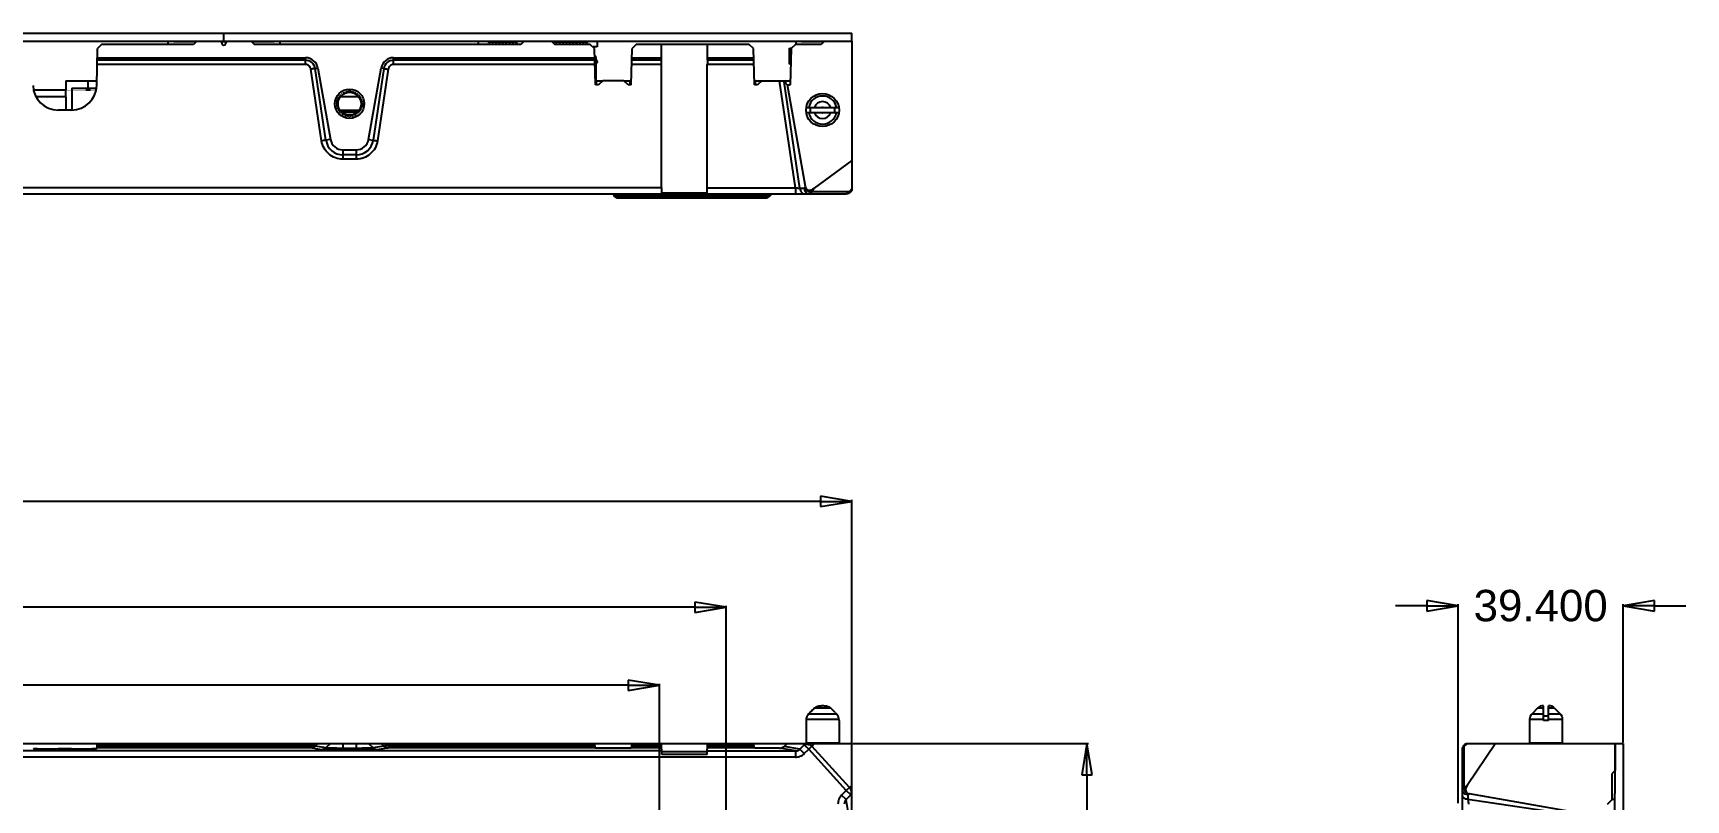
# Model space of a CAD drawing. Header units: millimetres. Extents: x 562 to 17351, y 2396 to 6995.
# Drawn here: x 1960.4 to 2355.3, y 3816.8 to 4000 of the extents above; entities that cross this region are included whole.
import ezdxf

# ---------------------------------------------------------------- set-up
doc = ezdxf.new("R2010")
doc.units = ezdxf.units.MM
doc.linetypes.add('HIDDEN', pattern=[0.2, 0.1, -0.1])
for name, color, linetype in [('02___PRT_ALL_AXES', 7, 'Continuous'), ('BOARD_OUTLINE_00', 7, 'Continuous'), ('DEFAULT_2', 8, 'HIDDEN'), ('DIM', 4, 'Continuous'), ('DRIL_SYMBOL', 7, 'Continuous'), ('INTFCLR_11', 7, 'Continuous')]:
    doc.layers.add(name, color=color, linetype=linetype)
doc.styles.get("Standard").update_dxf_attribs({"font": 'arial.ttf'})
doc.dimstyles.new('03', dxfattribs={"dimscale": 3, "dimtxt": 2.5, "dimasz": 2.5, "dimexe": 0.125, "dimexo": 0.0625, "dimgap": 0.09, "dimtad": 0, "dimdec": 3, "dimzin": 4, "dimdsep": 46, "dimtxsty": 'Standard', "dimblk": 'CLOSED', "dimcen": 0.09, "dimclrd": 2, "dimclre": 2, "dimclrt": 4, "dimazin": 1, "dimtp": 0.01, "dimtm": 0.01, "dimtfac": 1, "dimtdec": 3, "dimtofl": 0, "dimtmove": 0, "dimatfit": 3, "dimldrblk": 'CLOSED', "dimfxl": 1, "dimtolj": 1, "dimtzin": 4, "dimarcsym": 0})

# ---------------------------------------------------------------- blocks, each defined once
blk = doc.blocks.new('_CLOSED')
at = {"color": 0, "linetype": 'ByBlock'}
for p, q in [((0, 0), (-1, 0.167)), ((-1, 0.167), (-1, -0.167)), ((-1, -0.167), (0, 0)), ((-1, 0), (0, 0))]:
    blk.add_line(p, q, dxfattribs=at)
blk = doc.blocks.new('*D98')
at = {"layer": 'Defpoints', "color": 0, "transparency": 16777216}
for p in [(2156.03, 3830.36), (2212.19, 3830.36), (2156.03, 3492.86)]:
    blk.add_point(p, dxfattribs=at)
at = {"layer": 'DIM', "color": 2, "lineweight": -2, "transparency": 16777216}
for p, q in [((2156.22, 3830.36), (2212.56, 3830.36)), ((2212.19, 3822.86), (2212.19, 3680.56)), ((2212.19, 3500.36), (2212.19, 3643.09)), ((2156.22, 3492.86), (2212.56, 3492.86))]:
    blk.add_line(p, q, dxfattribs=at)
at = {"layer": 'DIM', "color": 2, "lineweight": -2, "transparency": 16777216, "xscale": 7.5, "yscale": 7.5, "zscale": 7.5}
for p, rotation in [((2212.19, 3830.36), 90), ((2212.19, 3492.86), 270)]:
    blk.add_blockref('_CLOSED', p, dxfattribs=dict(at, rotation=rotation))
at = {"layer": 'DIM', "color": 4, "transparency": 16777216, "insert": (2212.19, 3661.83), "char_height": 7.5, "attachment_point": 5, "rotation": 90}
blk.add_mtext('\\A1;337.500', dxfattribs=at)
blk = doc.blocks.new('*D99')
at = {"layer": 'Defpoints', "color": 0, "transparency": 16777216}
for p in [(1556.03, 3888.16), (1556.03, 3830.36), (2156.03, 3830.36)]:
    blk.add_point(p, dxfattribs=at)
at = {"layer": 'DIM', "color": 2, "lineweight": -2, "transparency": 16777216}
for p, q in [((1556.03, 3830.55), (1556.03, 3888.54)), ((1563.53, 3888.16), (1837.27, 3888.16)), ((2148.53, 3888.16), (1874.79, 3888.16)), ((2156.03, 3830.55), (2156.03, 3888.54))]:
    blk.add_line(p, q, dxfattribs=at)
at = {"layer": 'DIM', "color": 2, "lineweight": -2, "transparency": 16777216, "xscale": 7.5, "yscale": 7.5, "zscale": 7.5, "rotation": 180}
blk.add_blockref('_CLOSED', (1556.03, 3888.16), dxfattribs=at)
at = {"layer": 'DIM', "color": 2, "lineweight": -2, "transparency": 16777216, "xscale": 7.5, "yscale": 7.5, "zscale": 7.5}
blk.add_blockref('_CLOSED', (2156.03, 3888.16), dxfattribs=at)
at = {"layer": 'DIM', "color": 4, "transparency": 16777216, "insert": (1856.03, 3888.16), "char_height": 7.5, "attachment_point": 5}
blk.add_mtext('\\A1;600.000', dxfattribs=at)
blk = doc.blocks.new('*D101')
at = {"layer": 'Defpoints', "color": 0, "transparency": 16777216}
for p in [(1586.03, 3862.87), (1586.03, 3810.36), (2126.03, 3810.36)]:
    blk.add_point(p, dxfattribs=at)
at = {"layer": 'DIM', "color": 2, "lineweight": -2, "transparency": 16777216}
for p, q in [((1586.03, 3810.55), (1586.03, 3863.24)), ((1593.53, 3862.87), (1837.29, 3862.87)), ((2118.53, 3862.87), (1874.77, 3862.87)), ((2126.03, 3810.55), (2126.03, 3863.24))]:
    blk.add_line(p, q, dxfattribs=at)
at = {"layer": 'DIM', "color": 2, "lineweight": -2, "transparency": 16777216, "xscale": 7.5, "yscale": 7.5, "zscale": 7.5, "rotation": 180}
blk.add_blockref('_CLOSED', (1586.03, 3862.87), dxfattribs=at)
at = {"layer": 'DIM', "color": 2, "lineweight": -2, "transparency": 16777216, "xscale": 7.5, "yscale": 7.5, "zscale": 7.5}
blk.add_blockref('_CLOSED', (2126.03, 3862.87), dxfattribs=at)
at = {"layer": 'DIM', "color": 4, "transparency": 16777216, "insert": (1856.03, 3862.87), "char_height": 7.5, "attachment_point": 5}
blk.add_mtext('\\A1;540.000', dxfattribs=at)
blk = doc.blocks.new('*D102')
at = {"layer": 'Defpoints', "color": 0, "transparency": 16777216}
for p in [(2110.09, 3844.23), (1601.97, 3810.36), (2110.09, 3810.36)]:
    blk.add_point(p, dxfattribs=at)
at = {"layer": 'DIM', "color": 2, "lineweight": -2, "transparency": 16777216}
for p, q in [((1601.97, 3810.55), (1601.97, 3844.6)), ((1609.47, 3844.23), (1837.29, 3844.23)), ((2102.59, 3844.23), (1874.77, 3844.23)), ((2110.09, 3810.55), (2110.09, 3844.6))]:
    blk.add_line(p, q, dxfattribs=at)
at = {"layer": 'DIM', "color": 2, "lineweight": -2, "transparency": 16777216, "xscale": 7.5, "yscale": 7.5, "zscale": 7.5, "rotation": 180}
blk.add_blockref('_CLOSED', (1601.97, 3844.23), dxfattribs=at)
at = {"layer": 'DIM', "color": 2, "lineweight": -2, "transparency": 16777216, "xscale": 7.5, "yscale": 7.5, "zscale": 7.5}
blk.add_blockref('_CLOSED', (2110.09, 3844.23), dxfattribs=at)
at = {"layer": 'DIM', "color": 4, "transparency": 16777216, "insert": (1856.03, 3844.23), "char_height": 7.5, "attachment_point": 5}
blk.add_mtext('\\A1;508.120', dxfattribs=at)
blk = doc.blocks.new('*D103')
at = {"layer": 'Defpoints', "color": 0, "transparency": 16777216}
for p in [(2340.28, 3863.22), (2340.28, 3830.36), (2300.88, 3815.86)]:
    blk.add_point(p, dxfattribs=at)
at = {"layer": 'DIM', "color": 2, "lineweight": -2, "transparency": 16777216}
for p, q in [((2293.38, 3863.22), (2285.88, 3863.22)), ((2300.88, 3816.05), (2300.88, 3863.59)), ((2340.28, 3830.55), (2340.28, 3863.59)), ((2347.78, 3863.22), (2355.28, 3863.22))]:
    blk.add_line(p, q, dxfattribs=at)
at = {"layer": 'DIM', "color": 2, "lineweight": -2, "transparency": 16777216, "xscale": 7.5, "yscale": 7.5, "zscale": 7.5}
blk.add_blockref('_CLOSED', (2300.88, 3863.22), dxfattribs=at)
at = {"layer": 'DIM', "color": 2, "lineweight": -2, "transparency": 16777216, "xscale": 7.5, "yscale": 7.5, "zscale": 7.5, "rotation": 180}
blk.add_blockref('_CLOSED', (2340.28, 3863.22), dxfattribs=at)
at = {"layer": 'DIM', "color": 4, "transparency": 16777216, "insert": (2320.58, 3863.22), "char_height": 7.5, "attachment_point": 5}
blk.add_mtext('\\A1;39.400', dxfattribs=at)

msp = doc.modelspace()

# ---------------------------------------------------------------- linework, layer by layer
at = {"color": 7, "linetype": 'Continuous'}
for p, q in [((1556.0301, 4000.0271), (2156.0301, 4000.0271)), ((1994.025, 3998.0271), (1934.3801, 3998.0271)), ((1975.633, 3987.5223), (1975.7867, 3996.3272)), ((1976.8042, 3997.3271), (1975.7867, 3996.3272)), ((1998.7301, 3997.3271), (1976.8042, 3997.3271)), ((1999.5301, 3998.1271), (1998.7301, 3997.3271)), ((2012.5301, 3998.1271), (2013.3301, 3997.3271)), ((2076.9801, 3997.3271), (2013.3301, 3997.3271)), ((2077.6801, 3998.0271), (2018.0353, 3998.0271)), ((2066.8601, 3997.3271), (2066.8601, 3998.0271)), ((2069.2001, 3997.9271), (2069.1001, 3998.0271)), ((2069.2001, 3997.9271), (2069.2001, 3997.7271)), ((2069.2001, 3997.7271), (2069.6601, 3997.7271)), ((2069.3101, 3998.0271), (2069.3101, 3997.7271)), ((2069.3101, 3997.7771), (2069.5501, 3997.7771)), ((2069.5501, 3997.7271), (2069.5501, 3998.0271)), ((2069.7601, 3998.0271), (2069.6601, 3997.9271)), ((2069.6601, 3997.7271), (2069.6601, 3997.9271)), ((2070.0001, 3997.9271), (2069.9001, 3998.0271)), ((2070.0001, 3997.9271), (2070.0001, 3997.7271)), ((2070.0001, 3997.7271), (2070.4601, 3997.7271)), ((2070.1101, 3998.0271), (2070.1101, 3997.7271)), ((2070.1101, 3997.7771), (2070.3501, 3997.7771)), ((2070.3501, 3997.7271), (2070.3501, 3998.0271)), ((2070.5601, 3998.0271), (2070.4601, 3997.9271)), ((2070.4601, 3997.7271), (2070.4601, 3997.9271)), ((2070.8001, 3997.9271), (2070.7001, 3998.0271)), ((2070.8001, 3997.9271), (2070.8001, 3997.7271)), ((2070.8001, 3997.7271), (2071.2601, 3997.7271)), ((2070.9101, 3998.0271), (2070.9101, 3997.7271)), ((2070.9101, 3997.7771), (2071.1501, 3997.7771)), ((2071.1501, 3997.7271), (2071.1501, 3998.0271)), ((2071.3601, 3998.0271), (2071.2601, 3997.9271)), ((2071.2601, 3997.7271), (2071.2601, 3997.9271)), ((2071.6001, 3997.9271), (2071.5001, 3998.0271)), ((2071.6001, 3997.9271), (2071.6001, 3997.7271)), ((2071.6001, 3997.7271), (2072.0601, 3997.7271)), ((2071.7101, 3998.0271), (2071.7101, 3997.7271)), ((2071.7101, 3997.7771), (2071.9501, 3997.7771)), ((2071.9501, 3997.7271), (2071.9501, 3998.0271)), ((2072.1601, 3998.0271), (2072.0601, 3997.9271)), ((2072.0601, 3997.7271), (2072.0601, 3997.9271)), ((2072.4001, 3997.9271), (2072.3001, 3998.0271)), ((2072.4001, 3997.9271), (2072.4001, 3997.7271)), ((2072.4001, 3997.7271), (2072.8601, 3997.7271)), ((2072.5101, 3998.0271), (2072.5101, 3997.7271)), ((2072.5101, 3997.7771), (2072.7501, 3997.7771)), ((2072.7501, 3997.7271), (2072.7501, 3998.0271)), ((2072.9601, 3998.0271), (2072.8601, 3997.9271)), ((2072.8601, 3997.7271), (2072.8601, 3997.9271)), ((2073.2001, 3997.9271), (2073.1001, 3998.0271)), ((2073.2001, 3997.9271), (2073.2001, 3997.7271)), ((2073.2001, 3997.7271), (2073.6601, 3997.7271)), ((2073.3101, 3998.0271), (2073.3101, 3997.7271)), ((2073.3101, 3997.7771), (2073.5501, 3997.7771)), ((2073.5501, 3997.7271), (2073.5501, 3998.0271)), ((2073.7601, 3998.0271), (2073.6601, 3997.9271)), ((2073.6601, 3997.7271), (2073.6601, 3997.9271)), ((2074.0001, 3997.9271), (2073.9001, 3998.0271)), ((2074.0001, 3997.9271), (2074.0001, 3997.7271)), ((2074.0001, 3997.7271), (2074.4601, 3997.7271)), ((2074.1101, 3998.0271), (2074.1101, 3997.7271)), ((2074.1101, 3997.7771), (2074.3501, 3997.7771)), ((2074.3501, 3997.7271), (2074.3501, 3998.0271)), ((2074.5601, 3998.0271), (2074.4601, 3997.9271)), ((2074.4601, 3997.7271), (2074.4601, 3997.9271)), ((2074.8001, 3997.9271), (2074.7001, 3998.0271)), ((2074.8001, 3997.9271), (2074.8001, 3997.7271)), ((2074.8001, 3997.7271), (2075.2601, 3997.7271)), ((2074.9101, 3998.0271), (2074.9101, 3997.7271)), ((2074.9101, 3997.7771), (2075.1501, 3997.7771)), ((2075.0301, 3998.1271), (2087.0301, 3998.1271)), ((2075.0301, 3998.0271), (2075.0301, 3998.1271)), ((2075.1501, 3997.7271), (2075.1501, 3998.0271)), ((2075.3601, 3998.0271), (2075.2601, 3997.9271)), ((2075.2601, 3997.7271), (2075.2601, 3997.9271)), ((2075.6001, 3997.9271), (2075.5001, 3998.0271)), ((2075.6001, 3997.9271), (2075.6001, 3997.7271)), ((2075.6001, 3997.7271), (2076.0301, 3997.7271)), ((2075.7101, 3998.0271), (2075.7101, 3997.7271)), ((2075.7101, 3997.7771), (2075.9501, 3997.7771)), ((2075.9501, 3997.7271), (2075.9501, 3998.0271)), ((2077.7801, 3998.1271), (2076.9801, 3997.3271)), ((2077.0301, 3998.0271), (2077.0301, 3998.1271)), ((2084.2801, 3998.1271), (2085.0801, 3997.3271)), ((2144.025, 3998.0271), (2084.3801, 3998.0271)), ((2084.7501, 3997.7771), (2084.7501, 3998.0271)), ((2084.9601, 3998.0271), (2084.8601, 3997.9271)), ((2084.8601, 3997.7271), (2084.8601, 3997.9271)), ((2085.0301, 3998.0271), (2085.0301, 3998.1271)), ((2093.5261, 3997.3271), (2085.0801, 3997.3271)), ((2085.2001, 3997.9271), (2085.1001, 3998.0271)), ((2085.2001, 3997.9271), (2085.2001, 3997.7271)), ((2085.2001, 3997.7271), (2085.6601, 3997.7271)), ((2085.3101, 3998.0271), (2085.3101, 3997.7271)), ((2085.3101, 3997.7771), (2085.5501, 3997.7771)), ((2085.5501, 3997.7271), (2085.5501, 3998.0271)), ((2085.7601, 3998.0271), (2085.6601, 3997.9271)), ((2085.6601, 3997.7271), (2085.6601, 3997.9271)), ((2086.0001, 3997.9271), (2085.9001, 3998.0271)), ((2086.0001, 3997.9271), (2086.0001, 3997.7271)), ((2086.0001, 3997.7271), (2086.4601, 3997.7271)), ((2086.1101, 3998.0271), (2086.1101, 3997.7271)), ((2086.1101, 3997.7771), (2086.3501, 3997.7771)), ((2086.3501, 3997.7271), (2086.3501, 3998.0271)), ((2086.5601, 3998.0271), (2086.4601, 3997.9271)), ((2086.4601, 3997.7271), (2086.4601, 3997.9271)), ((2086.8001, 3997.9271), (2086.7001, 3998.0271)), ((2086.8001, 3997.9271), (2086.8001, 3997.7271)), ((2086.8001, 3997.7271), (2087.2601, 3997.7271)), ((2086.9101, 3998.0271), (2086.9101, 3997.7271)), ((2086.9101, 3997.7771), (2087.1501, 3997.7771)), ((2087.0301, 3998.0271), (2087.0301, 3998.1271)), ((2087.1501, 3997.7271), (2087.1501, 3998.0271)), ((2087.3601, 3998.0271), (2087.2601, 3997.9271)), ((2087.2601, 3997.7271), (2087.2601, 3997.9271)), ((2087.6001, 3997.9271), (2087.5001, 3998.0271)), ((2087.6001, 3997.9271), (2087.6001, 3997.7271)), ((2087.6001, 3997.7271), (2088.0601, 3997.7271)), ((2087.7101, 3998.0271), (2087.7101, 3997.7271)), ((2087.7101, 3997.7771), (2087.9501, 3997.7771)), ((2087.9501, 3997.7271), (2087.9501, 3998.0271)), ((2088.1601, 3998.0271), (2088.0601, 3997.9271)), ((2088.0601, 3997.7271), (2088.0601, 3997.9271)), ((2088.4001, 3997.9271), (2088.3001, 3998.0271)), ((2088.4001, 3997.9271), (2088.4001, 3997.7271)), ((2088.4001, 3997.7271), (2088.8601, 3997.7271)), ((2088.5101, 3998.0271), (2088.5101, 3997.7271)), ((2088.5101, 3997.7771), (2088.7501, 3997.7771)), ((2088.7501, 3997.7271), (2088.7501, 3998.0271)), ((2088.9601, 3998.0271), (2088.8601, 3997.9271)), ((2088.8601, 3997.7271), (2088.8601, 3997.9271)), ((2089.2001, 3997.9271), (2089.1001, 3998.0271)), ((2089.2001, 3997.9271), (2089.2001, 3997.7271)), ((2089.2001, 3997.7271), (2089.6601, 3997.7271)), ((2089.3101, 3998.0271), (2089.3101, 3997.7271)), ((2089.3101, 3997.7771), (2089.5501, 3997.7771)), ((2089.5501, 3997.7271), (2089.5501, 3998.0271)), ((2089.7601, 3998.0271), (2089.6601, 3997.9271)), ((2089.6601, 3997.7271), (2089.6601, 3997.9271)), ((2090.0001, 3997.9271), (2089.9001, 3998.0271)), ((2090.0001, 3997.9271), (2090.0001, 3997.7271)), ((2090.0001, 3997.7271), (2090.4601, 3997.7271)), ((2090.1101, 3998.0271), (2090.1101, 3997.7271)), ((2090.1101, 3997.7771), (2090.3501, 3997.7771)), ((2090.3501, 3997.7271), (2090.3501, 3998.0271)), ((2090.5601, 3998.0271), (2090.4601, 3997.9271)), ((2090.4601, 3997.7271), (2090.4601, 3997.9271)), ((2090.8001, 3997.9271), (2090.7001, 3998.0271)), ((2090.8001, 3997.9271), (2090.8001, 3997.7271)), ((2090.8001, 3997.7271), (2091.2601, 3997.7271)), ((2090.9101, 3998.0271), (2090.9101, 3997.7271)), ((2090.9101, 3997.7771), (2091.1501, 3997.7771)), ((2091.1501, 3997.7271), (2091.1501, 3998.0271)), ((2091.3601, 3998.0271), (2091.2601, 3997.9271)), ((2091.2601, 3997.7271), (2091.2601, 3997.9271)), ((2091.6001, 3997.9271), (2091.5001, 3998.0271)), ((2091.6001, 3997.9271), (2091.6001, 3997.7271)), ((2091.6001, 3997.7271), (2092.0601, 3997.7271)), ((2091.7101, 3998.0271), (2091.7101, 3997.7271)), ((2091.7101, 3997.7771), (2091.9501, 3997.7771)), ((2091.9501, 3997.7271), (2091.9501, 3998.0271)), ((2092.1601, 3998.0271), (2092.0601, 3997.9271)), ((2092.0601, 3997.7271), (2092.0601, 3997.9271)), ((2092.4001, 3997.9271), (2092.3001, 3998.0271)), ((2092.4001, 3997.9271), (2092.4001, 3997.7271)), ((2092.4001, 3997.7271), (2092.8601, 3997.7271)), ((2092.5101, 3998.0271), (2092.5101, 3997.7271)), ((2092.5101, 3997.7771), (2092.7501, 3997.7771)), ((2092.7501, 3997.7271), (2092.7501, 3998.0271)), ((2092.9601, 3998.0271), (2092.8601, 3997.9271)), ((2092.8601, 3997.7271), (2092.8601, 3997.9271)), ((2094.5523, 3996.3274), (2093.5261, 3997.3271)), ((2095.2001, 3996.7071), (2094.2301, 3996.7071)), ((2094.7801, 3987.6271), (2094.5523, 3996.3274)), ((2095.2001, 3998.0271), (2095.2001, 3996.7071)), ((2103.2801, 3987.6271), (2103.508, 3996.3274)), ((2104.5341, 3997.3271), (2103.508, 3996.3274)), ((2110.5301, 3997.3271), (2104.5341, 3997.3271)), ((2110.5301, 3994.1271), (2110.5301, 3997.3271)), ((2121.4774, 3997.3271), (2110.5829, 3997.3271)), ((2131.5261, 3997.3271), (2121.5301, 3997.3271)), ((2121.5301, 3994.1271), (2121.5301, 3997.3271)), ((2132.5523, 3996.3274), (2131.5261, 3997.3271)), ((2132.7801, 3987.6271), (2132.5523, 3996.3274)), ((2141.1551, 3992.6271), (2141.1551, 3996.4271)), ((2141.1552, 3996.4271), (2141.6103, 3996.4271)), ((2141.508, 3996.3274), (2141.2801, 3987.6271)), ((2142.5341, 3997.3271), (2141.508, 3996.3274)), ((2148.7301, 3997.3271), (2142.5341, 3997.3271)), ((2149.5301, 3998.1271), (2148.7301, 3997.3271)), ((2149.5301, 3998.1271), (2156.0301, 3998.1271)), ((2156.0301, 3998.1271), (2156.0301, 3962.3955)), ((2025.5128, 3992.5019), (1975.72, 3992.5019)), ((2025.5128, 3993.5233), (1975.7378, 3993.5233)), ((1975.7483, 3994.1271), (2025.5128, 3994.1271)), ((2025.5128, 3992.5019), (2025.5128, 3994.1271)), ((2046.5474, 3994.1271), (2094.6099, 3994.1271)), ((2046.5474, 3992.5019), (2046.5474, 3994.1271)), ((2094.6257, 3993.5233), (2046.5474, 3993.5233)), ((2094.6525, 3992.5019), (2046.5474, 3992.5019)), ((2094.9301, 3994.2271), (2094.5986, 3994.5586)), ((2094.6201, 3993.7371), (2094.9301, 3993.7371)), ((2094.9301, 3992.5771), (2094.6505, 3992.5771)), ((2094.9301, 3988.3271), (2094.9301, 3994.2271)), ((2095.2301, 3993.1871), (2094.9301, 3993.7371)), ((2094.9301, 3992.9871), (2095.2301, 3992.9871)), ((2095.2301, 3992.9871), (2095.2301, 3993.1871)), ((2110.5574, 3992.5019), (2103.4078, 3992.5019)), ((2110.5459, 3993.5233), (2103.4345, 3993.5233)), ((2103.4503, 3994.1271), (2110.5301, 3994.1271)), ((2110.5459, 3993.5233), (2110.5301, 3994.1271)), ((2110.5776, 3963.0878), (2110.5574, 3992.5019)), ((2121.4827, 3963.0878), (2121.5028, 3992.5019)), ((2132.6525, 3992.5019), (2121.5028, 3992.5019)), ((2121.5143, 3993.5233), (2121.5301, 3994.1271)), ((2132.6257, 3993.5233), (2121.5143, 3993.5233)), ((2121.5301, 3994.1271), (2132.6099, 3994.1271)), ((2141.4111, 3992.6271), (2141.1552, 3992.6271)), ((1968.2605, 3988.6271), (1975.6523, 3988.6271)), ((1968.2605, 3988.6271), (1968.2605, 3986.3771)), ((1973.5505, 3988.6271), (1973.5505, 3986.8471)), ((2029.363, 3974.2735), (2026.7996, 3991.3932)), ((2027.8441, 3991.5381), (2028.4673, 3991.648)), ((2030.4076, 3974.4184), (2027.8441, 3991.5381)), ((2028.4673, 3991.648), (2031.4722, 3974.6061)), ((2040.5881, 3974.6061), (2043.593, 3991.648)), ((2044.2162, 3991.5381), (2041.6527, 3974.4184)), ((2045.2607, 3991.3932), (2042.6972, 3974.2735)), ((2044.2162, 3991.5381), (2043.593, 3991.648)), ((2094.9301, 3990.7271), (2094.699, 3990.7271)), ((2094.9301, 3988.3271), (2095.0197, 3988.3271)), ((2095.0306, 3988.6271), (2096.5301, 3988.6271)), ((2096.5301, 3988.6267), (2095.504, 3987.6271)), ((2096.2302, 3988.6271), (2096.2225, 3988.327)), ((2101.5298, 3988.6271), (2096.5305, 3988.6271)), ((2101.5301, 3988.6271), (2103.0284, 3988.6271)), ((2102.5563, 3987.6271), (2101.5301, 3988.6267)), ((2133.0318, 3988.6271), (2134.5301, 3988.6271)), ((2134.5301, 3988.6267), (2133.504, 3987.6271)), ((2134.5305, 3988.6271), (2139.5298, 3988.6271)), ((2142.5379, 3963.0878), (2138.7138, 3988.6271)), ((2140.5563, 3987.6271), (2139.5298, 3988.6271)), ((2139.645, 3988.6271), (2141.3063, 3988.6271)), ((2143.6259, 3962.9429), (2139.8227, 3988.3417)), ((2140.1526, 3988.6271), (2140.1674, 3988.0059)), ((1968.2855, 3986.3771), (1960.5631, 3986.3771)), ((1968.2855, 3984.7771), (1961.1563, 3984.7771)), ((1968.2605, 3984.7771), (1968.2605, 3981.6271)), ((1968.2855, 3984.7771), (1968.2855, 3986.3771)), ((1969.6605, 3986.8471), (1975.5792, 3986.8471)), ((1969.6605, 3986.8471), (1969.6605, 3981.6285)), ((1974.1301, 3986.3771), (1973.0301, 3986.3771)), ((1974.0301, 3986.3771), (1973.1307, 3986.3771)), ((1974.0301, 3986.3771), (1973.1307, 3986.3771)), ((2038.2219, 3984.7771), (2033.8384, 3984.7771)), ((2095.504, 3987.6271), (2094.7801, 3987.6271)), ((2103.2801, 3987.6271), (2102.5563, 3987.6271)), ((2133.504, 3987.6271), (2132.7801, 3987.6271)), ((2140.5563, 3987.6271), (2141.2801, 3987.6271)), ((2144.95, 3963.3895), (2140.6763, 3987.6271)), ((1969.634, 3981.6271), (1966.4263, 3981.6271)), ((2033.7296, 3981.6271), (2038.3307, 3981.6271)), ((2034.1397, 3981.1401), (2037.9205, 3981.1401)), ((2145.126, 3982.2271), (2152.9343, 3982.2271)), ((2145.126, 3981.0271), (2152.9343, 3981.0271)), ((2031.4722, 3974.6061), (2030.4076, 3974.4184)), ((2040.5881, 3974.6061), (2041.6527, 3974.4184)), ((2034.4266, 3972.1271), (2037.6336, 3972.1271)), ((2034.4266, 3972.1271), (2034.4266, 3969.9104)), ((2037.6336, 3970.9317), (2034.4266, 3970.9317)), ((2037.6336, 3969.9104), (2034.4266, 3969.9104)), ((2037.6336, 3972.1271), (2037.6336, 3969.9104)), ((2156.0301, 3969.5722), (2147.0504, 3962.9474)), ((1557.3629, 3961.6271), (2154.6973, 3961.6271)), ((2110.5776, 3963.0878), (1858.3342, 3963.0878)), ((2098.9989, 3961.6271), (2099.2539, 3961.0802)), ((2136.4486, 3961.0802), (2099.2539, 3961.0802)), ((2099.9652, 3960.6271), (2099.2539, 3961.0802)), ((2135.7363, 3960.6271), (2099.9661, 3960.6271)), ((2103.9652, 3960.6271), (2103.9652, 3961.6271)), ((2121.4612, 3961.789), (2110.5991, 3961.789)), ((2121.4827, 3963.0878), (2142.5379, 3963.0878)), ((2128.9443, 3960.6271), (2128.9443, 3961.6271)), ((2131.4192, 3960.6271), (2131.9222, 3961.0802)), ((2132.1025, 3961.6271), (2131.9222, 3961.0802)), ((2134.5657, 3960.6271), (2135.0686, 3961.0802)), ((2135.249, 3961.6271), (2135.0686, 3961.0802)), ((2135.7372, 3960.6271), (2136.4486, 3961.0802)), ((2136.7036, 3961.6271), (2136.4486, 3961.0802)), ((2142.5379, 3963.0878), (2142.5379, 3961.6271)), ((2143.6259, 3962.9429), (2144.6689, 3962.9429)), ((2144.6689, 3962.9429), (2144.95, 3963.3895)), ((2146.3529, 3962.0599), (2146.4959, 3962.0664)), ((2146.4959, 3962.0664), (2147.0504, 3962.9474)), ((2155.4798, 3962.0664), (2146.4959, 3962.0664)), ((2156.0301, 3962.7663), (2155.4798, 3962.0664)), ((2156.0301, 3962.3953), (2155.8765, 3962.1999)), ((2150.9755, 3838.773), (2147.0848, 3838.773)), ((2149.1925, 3839.3588), (2148.8678, 3839.3588)), ((2319.8456, 3838.773), (2318.5172, 3837.4446)), ((2321.2814, 3838.773), (2319.8456, 3838.773)), ((2321.2814, 3839.3588), (2321.2599, 3839.3588)), ((2321.2814, 3835.8588), (2321.2814, 3839.3588)), ((2322.4814, 3835.8588), (2322.4814, 3839.3588)), ((2322.503, 3839.3588), (2322.4814, 3839.3588)), ((2323.9172, 3838.773), (2322.4814, 3838.773)), ((2323.9172, 3838.773), (2325.2456, 3837.4446)), ((2145.0801, 3835.8588), (2145.126, 3835.8588)), ((2145.0801, 3835.8588), (2145.0801, 3830.4588)), ((2152.9343, 3836.0304), (2145.126, 3836.0304)), ((2145.126, 3836.0304), (2145.126, 3835.8588)), ((2145.7199, 3837.4446), (2146.0314, 3837.7506)), ((2145.7199, 3837.4446), (2152.3404, 3837.4446)), ((2145.9298, 3837.6509), (2146.0313, 3837.7505)), ((2152.0288, 3837.7506), (2152.3404, 3837.4446)), ((2152.2342, 3837.549), (2152.3404, 3837.4446)), ((2152.9343, 3836.0304), (2152.9343, 3835.8588)), ((2152.9801, 3835.8588), (2152.9343, 3835.8588)), ((2152.9801, 3835.8588), (2152.9801, 3830.4588)), ((2317.9314, 3836.0304), (2317.9314, 3830.4588)), ((2321.2814, 3836.0304), (2317.9314, 3836.0304)), ((2318.5172, 3837.4446), (2321.2814, 3837.4446)), ((2322.4814, 3836.8588), (2321.2814, 3836.8588)), ((2322.4814, 3835.8588), (2321.2814, 3835.8588)), ((2322.4814, 3837.4446), (2325.2456, 3837.4446)), ((2325.8314, 3836.0304), (2322.4814, 3836.0304)), ((2325.8314, 3830.4588), (2325.8314, 3836.0304)), ((1556.0301, 3830.3588), (2156.0301, 3830.3588)), ((1975.7378, 3829.7551), (1975.7483, 3830.3588)), ((2025.5128, 3829.3162), (2025.5128, 3830.3588)), ((2027.8441, 3829.726), (2028.4673, 3830.3588)), ((2031.4722, 3830.3588), (2030.4076, 3829.2777)), ((2034.4266, 3830.3588), (2034.4266, 3828.7247)), ((2037.6336, 3830.3588), (2037.6336, 3828.7247)), ((2040.5881, 3830.3588), (2041.6527, 3829.2777)), ((2044.2162, 3829.726), (2043.593, 3830.3588)), ((2046.5474, 3830.3588), (2046.5474, 3829.3162)), ((2094.6257, 3829.7551), (2094.6099, 3830.3588)), ((2103.4345, 3829.7551), (2103.4503, 3830.3588)), ((2110.5991, 3827.7245), (2110.5301, 3830.3588)), ((2121.4612, 3827.7245), (2121.5301, 3830.3588)), ((2132.6257, 3829.7551), (2132.6099, 3830.3588)), ((2140.5563, 3830.2407), (2139.8227, 3829.6423)), ((2140.5563, 3830.2407), (2140.6763, 3830.3588)), ((2144.6689, 3830.0044), (2144.95, 3830.3588)), ((2145.0801, 3830.4588), (2152.9801, 3830.4588)), ((2146.4959, 3829.6597), (2147.0504, 3830.3588)), ((2156.0301, 3492.8588), (2156.0301, 3830.3588)), ((2302.3208, 3829.6597), (2303.2017, 3830.3588)), ((2302.4491, 3830.1187), (2302.3942, 3830.0618)), ((2302.4491, 3830.1188), (2302.7516, 3830.3588)), ((2302.7523, 3830.3588), (2338.3814, 3830.3588)), ((2309.8266, 3830.3588), (2303.0207, 3820.277)), ((2317.9314, 3830.4588), (2325.8314, 3830.4588)), ((2338.3814, 3830.3588), (2338.3814, 3823.8588)), ((2340.2814, 3830.3588), (2340.2814, 3492.8588)), ((2110.5776, 3828.546), (1858.3342, 3828.546)), ((2142.5379, 3827.0465), (1858.3342, 3827.0465)), ((1969.634, 3829.0315), (1966.4263, 3829.0315)), ((1975.72, 3829.3162), (1975.633, 3829.1858)), ((2025.5128, 3829.3162), (1975.72, 3829.3162)), ((2025.5128, 3829.7551), (1975.7378, 3829.7551)), ((2026.8586, 3829.7489), (2025.5128, 3829.7551)), ((2029.363, 3828.8389), (2026.7996, 3829.2872)), ((2027.671, 3829.7345), (2027.1964, 3829.7447)), ((2027.8441, 3829.726), (2027.671, 3829.7345)), ((2030.4076, 3829.2777), (2027.8441, 3829.726)), ((2037.6336, 3829.1635), (2034.4266, 3829.1635)), ((2037.6336, 3828.7247), (2034.4266, 3828.7247)), ((2044.2162, 3829.726), (2041.6527, 3829.2777)), ((2045.2607, 3829.2872), (2042.6972, 3828.8389)), ((2094.6257, 3829.7551), (2046.5474, 3829.7551)), ((2094.6525, 3829.3162), (2046.5474, 3829.3162)), ((2094.7801, 3829.1886), (2094.6525, 3829.3162)), ((2095.504, 3829.1886), (2094.7801, 3829.1886)), ((2096.5301, 3829.2148), (2095.504, 3829.1886)), ((2101.5298, 3829.2148), (2096.5305, 3829.2148)), ((2102.5563, 3829.1886), (2101.5301, 3829.2148)), ((2103.2801, 3829.1886), (2102.5563, 3829.1886)), ((2103.4078, 3829.3162), (2103.2801, 3829.1886)), ((2110.5574, 3829.3162), (2103.4078, 3829.3162)), ((2110.5459, 3829.7551), (2103.4345, 3829.7551)), ((2121.4774, 3828.3448), (2110.5829, 3828.3448)), ((2121.4612, 3827.7245), (2110.5991, 3827.7245)), ((2121.4827, 3828.546), (2142.5379, 3828.546)), ((2132.6525, 3829.3162), (2121.5028, 3829.3162)), ((2132.6257, 3829.7551), (2121.5143, 3829.7551)), ((2132.7801, 3829.1886), (2132.6525, 3829.3162)), ((2133.504, 3829.1886), (2132.7801, 3829.1886)), ((2134.5301, 3829.2148), (2133.504, 3829.1886)), ((2138.7138, 3829.2148), (2134.5305, 3829.2148)), ((2142.5379, 3828.546), (2138.7138, 3829.2148)), ((2143.6259, 3828.9772), (2139.8227, 3829.6423)), ((2142.5379, 3828.546), (2142.5379, 3827.0465)), ((2143.6259, 3828.9772), (2144.6689, 3830.0044)), ((2143.6259, 3828.9772), (2144.6704, 3827.9166)), ((2144.6689, 3830.0044), (2145.7134, 3828.9437)), ((2144.6704, 3827.9166), (2145.7134, 3828.9437)), ((2145.7134, 3828.9437), (2146.4959, 3829.6597)), ((2154.6973, 3819.1256), (2145.7134, 3828.9437)), ((2155.4798, 3819.8416), (2146.4959, 3829.6597)), ((2301.8814, 3494.2739), (2301.8814, 3828.9437)), ((2302.3142, 3829.7815), (2302.3208, 3829.6597)), ((2302.3208, 3819.8416), (2302.3208, 3829.6597)), ((2338.3814, 3823.8588), (2337.5814, 3823.0588)), ((2337.5814, 3823.0588), (2337.5814, 3816.8628)), ((2154.6973, 3819.1256), (2153.5879, 3817.9991)), ((2155.4798, 3819.8416), (2154.6973, 3819.1256)), ((2155.758, 3818.0811), (2154.6973, 3819.1256)), ((2156.0301, 3820.277), (2155.4798, 3819.8416)), ((2156.0301, 3818.2964), (2155.758, 3818.0811)), ((2303.0207, 3820.277), (2302.3208, 3819.8416)), ((2303.5434, 3818.2964), (2303.1972, 3818.0811)), ((2328.9165, 3813.8224), (2303.5434, 3818.2964)), ((2338.2814, 3749.3338), (2338.2814, 3818.3563)), ((2154.6486, 3816.9545), (2153.5879, 3817.9991)), ((2155.758, 3818.0811), (2154.6486, 3816.9545)), ((2155.3211, 3813.1087), (2154.6486, 3816.9545)), ((2303.1972, 3818.0811), (2303.1972, 3816.9545)), ((2328.8814, 3813.1087), (2303.1972, 3816.9545)), ((2336.5818, 3815.8366), (2337.5814, 3816.8628))]:
    msp.add_line(p, q, dxfattribs=at)
for centre, radius in [((2036.0301, 3983.1271), 3.5), ((2036.0301, 3983.1271), 2.75), ((2149.0301, 3981.6271), 3.95)]:
    msp.add_circle(centre, radius, dxfattribs=at)
for centre, radius, start, end in [((2025.5128, 3991.1271), 3, 10, 90), ((2046.5474, 3991.1271), 3, 90, 170), ((1966.4263, 3987.6271), 6, 181, 270), ((1969.634, 3987.6271), 6, 270, 359), ((2149.0301, 3981.6271), 3.3642, 10.273537, 169.726463), ((2149.0301, 3981.6271), 3.3642, 190.273537, 349.726463), ((2149.0301, 3981.6271), 2.95, 168.264743, 191.735257), ((2149.0301, 3981.6271), 2.0358, 17.141132, 162.858868), ((2149.0301, 3981.6271), 2.0358, 197.141132, 342.858868), ((2149.0301, 3981.6271), 0.6216, 74.860561, 105.139439), ((2149.0301, 3981.6271), 0.6216, 254.860561, 285.139439), ((2149.0301, 3981.6271), 2.95, 348.264743, 11.735257), ((2034.4272, 3974.9921), 4.0603, 188.122117, 269.991644), ((2034.4266, 3975.1271), 3, 190, 270), ((2037.6336, 3975.1271), 3, 270, 350), ((2037.6331, 3974.992), 4.0603, 270.007883, 351.878135), ((2154.6973, 3963.1271), 1.5, 270, 321.885397), ((2154.4155, 3962.8509), 1.3222, 318.687425, 323.606645), ((2241.0605, 3740.9628), 135.6408, 133.993273, 134.474662), ((2197.5439, 3785.9813), 73.028, 133.705873, 133.963446), ((2148.4564, 3837.3376), 1.9853, 131.384715, 133.69744), ((2148.8576, 3825.2499), 14.1089, 89.958693, 90.411342), ((2148.8576, 3825.2514), 14.1074, 89.958657, 90.411355), ((2149.2026, 3825.2499), 14.1089, 89.588658, 90.041307), ((2149.2027, 3825.2514), 14.1074, 89.588645, 90.041343), ((2149.6039, 3837.3376), 1.9854, 46.302551, 48.615223), ((2100.5165, 3785.9815), 73.0277, 46.036553, 46.294127), ((2056.9994, 3740.9624), 135.6413, 45.525339, 46.006726), ((2321.2599, 3837.3588), 2, 90, 135), ((2322.503, 3837.3588), 2, 45, 90), ((2146.0801, 3835.8588), 1, 161.474849, 180), ((2147.1029, 3836.0303), 1.9769, 175.756947, 179.996977), ((2151.9801, 3835.8588), 1, 0, 18.525151), ((2150.9574, 3836.0303), 1.9769, 0.003023, 4.243053), ((2319.9314, 3836.0304), 2, 135, 180), ((2323.8314, 3836.0304), 2, 0, 45), ((2303.3814, 3828.9437), 1.5, 128.357116, 180), ((2026.1689, 3760.3554), 69.3969, 89.1517, 89.430578), ((2026.7788, 3830.7859), 1.5028, 305.263908, 310.201961), ((2026.7847, 3830.7791), 1.4937, 310.198635, 315.171537), ((2045.2755, 3830.7791), 1.4937, 224.828463, 229.801364), ((2045.2814, 3830.7859), 1.5028, 229.798038, 234.736089), ((2045.9714, 3753.4967), 76.256, 90.591492, 90.760699), ((2046.3828, 3710.4034), 119.3513, 90.25891, 90.575439), ((2046.5394, 3676.9865), 152.7686, 89.996992, 90.261009), ((2145.0536, 3828.1094), 2.1175, 47.065926, 52.150391), ((2153.8821, 3818.483), 2.0973, 33.830891, 40.374745)]:
    msp.add_arc(centre, radius, start, end, dxfattribs=at)
for centre, major_axis, ratio, start_param, end_param in [((2110.5182, 3992.4627), (0, 1.5), 0.02618592, -1.54461639, -0.78539816), ((2121.5421, 3992.4627), (0, 1.5), 0.02618592, 0.78539816, 1.54461639), ((2110.6169, 3963.1271), (0, 1.5), 0.02618592, -4.68620904, -3.61059516), ((2121.4434, 3963.1271), (0, 1.5), 0.02618592, -2.67259014, -1.59697627), ((2146.8359, 3964.9104), (1.4332, 2.2771), 0.55749982, 2.59012061, 4.09979283), ((1966.4263, 3829.1886), (6, 0), 0.02618592, -3.12413936, -1.57079633), ((1969.634, 3829.1886), (6, 0), 0.02618592, -1.57079633, -0.01745329), ((1975.7193, 3830.8157), (0, 1.5), 0.01745506, 3.16777259, 3.92699082), ((2094.6535, 3830.8157), (0, 1.5), 0.02618592, 2.35619449, 3.11541271), ((2103.4068, 3830.8157), (0, 1.5), 0.02618592, 3.16777259, 3.92699082), ((2132.6535, 3830.8157), (0, 1.5), 0.02618592, 2.35619449, 3.11541271), ((2138.7079, 3830.7153), (1.4945, -0.2614), 0.98864299, -1.39571912, -0.82689873), ((2138.5675, 3830.7398), (1.7695, -0.1768), 0.84257468, -0.91409214, -0.70172615), ((2305.0765, 3820.1801), (-2.2939, -1.4269), 0.55525267, 5.39040378, 6.83759146)]:
    msp.add_ellipse(centre, major_axis=major_axis, ratio=ratio, start_param=start_param, end_param=end_param, dxfattribs=at)
for points, knots in [([(2027.8441, 3991.5381), (2027.7574, 3992.0746), (2027.1809, 3993.12), (2026.0569, 3993.5233), (2025.5128, 3993.5233)], [0, 0, 0, 0, 0.49971084, 1, 1, 1, 1]), ([(2026.7996, 3991.3932), (2026.7549, 3991.6917), (2026.4395, 3992.2759), (2025.815, 3992.5019), (2025.5128, 3992.5019)], [0, 0, 0, 0, 0.49967026, 1, 1, 1, 1]), ([(2046.5474, 3993.5233), (2046.0039, 3993.5233), (2044.88, 3993.1206), (2044.303, 3992.0752), (2044.2162, 3991.5381)], [0, 0, 0, 0, 0.49972708, 1, 1, 1, 1]), ([(2046.5474, 3992.5019), (2046.2456, 3992.5019), (2045.6212, 3992.2762), (2045.3055, 3991.692), (2045.2607, 3991.3932)], [0, 0, 0, 0, 0.49975926, 1, 1, 1, 1]), ([(2027.8441, 3991.5381), (2027.7693, 3991.5289), (2027.4207, 3991.484), (2027.0727, 3991.4341), (2026.7996, 3991.3932)], [0, 0, 0, 0, 0.21436033, 1, 1, 1, 1]), ([(2044.2162, 3991.5381), (2044.2909, 3991.5289), (2044.6396, 3991.484), (2044.9876, 3991.4341), (2045.2607, 3991.3932)], [0, 0, 0, 0, 0.21436033, 1, 1, 1, 1]), ([(2030.4076, 3974.4184), (2030.3328, 3974.4092), (2029.9841, 3974.3642), (2029.6362, 3974.3143), (2029.363, 3974.2735)], [0, 0, 0, 0, 0.21436033, 1, 1, 1, 1]), ([(2034.4266, 3969.9104), (2033.8229, 3969.9104), (2032.6045, 3970.1284), (2031.0134, 3971.0699), (2029.848, 3972.5045), (2029.4524, 3973.6768), (2029.363, 3974.2735)], [0, 0, 0, 0, 0.25000305, 0.50010846, 0.75013921, 1, 1, 1, 1]), ([(2042.6972, 3974.2735), (2042.6077, 3973.6759), (2042.2116, 3972.5028), (2041.0451, 3971.0685), (2039.4545, 3970.1281), (2038.2369, 3969.9104), (2037.6336, 3969.9104)], [0, 0, 0, 0, 0.25022441, 0.50024801, 0.7501694, 1, 1, 1, 1]), ([(2041.6527, 3974.4184), (2041.7275, 3974.4092), (2042.0761, 3974.3642), (2042.4241, 3974.3143), (2042.6972, 3974.2735)], [0, 0, 0, 0, 0.21436033, 1, 1, 1, 1]), ([(2142.5379, 3963.0878), (2142.6371, 3963.0737), (2142.9993, 3963.0225), (2143.362, 3962.9739), (2143.6259, 3962.9429)], [0, 0, 0, 0, 0.2736444, 1, 1, 1, 1]), ([(2143.6259, 3962.9429), (2143.6411, 3962.7679), (2143.7126, 3962.4336), (2143.9396, 3962.0023), (2144.2684, 3961.7038), (2144.5422, 3961.6271), (2144.6704, 3961.6271)], [0, 0, 0, 0, 0.2887245, 0.55466148, 0.78916451, 1, 1, 1, 1]), ([(2144.6689, 3962.9429), (2144.8787, 3962.6827), (2145.402, 3962.2761), (2146.0403, 3962.0638), (2146.3529, 3962.0599)], [0, 0, 0, 0, 0.51670504, 1, 1, 1, 1]), ([(2144.6689, 3962.9429), (2144.6808, 3962.8057), (2144.7661, 3962.3311), (2145.0661, 3961.8524), (2145.3824, 3961.7037)], [0, 0, 0, 0, 0.28256258, 1, 1, 1, 1]), ([(2145.7134, 3961.6271), (2145.8596, 3961.6271), (2146.1709, 3961.7159), (2146.4001, 3961.9365), (2146.4959, 3962.0664)], [0, 0, 0, 0, 0.47520472, 1, 1, 1, 1]), ([(2155.8766, 3962.1999), (2155.8629, 3962.1825), (2155.7946, 3962.114), (2155.6972, 3962.0819), (2155.6243, 3962.0716)], [0, 0, 0, 0, 0.23046817, 1, 1, 1, 1]), ([(2147.1438, 3838.8272), (2147.2523, 3838.9228), (2147.4911, 3839.0908), (2147.8936, 3839.2608), (2148.2503, 3839.3326), (2148.5391, 3839.3549), (2148.6839, 3839.3579), (2148.7563, 3839.3584)], [0, 0, 0, 0, 0.24991038, 0.49980043, 0.74975452, 0.87487138, 1, 1, 1, 1]), ([(2149.3039, 3839.3584), (2149.3763, 3839.3579), (2149.5212, 3839.3549), (2149.81, 3839.3326), (2150.1667, 3839.2608), (2150.5692, 3839.0908), (2150.8079, 3838.9228), (2150.9165, 3838.8272)], [0, 0, 0, 0, 0.1251288, 0.2502459, 0.50020143, 0.75009175, 1, 1, 1, 1]), ([(2145.7199, 3837.4446), (2145.6351, 3837.3612), (2145.4802, 3837.1789), (2145.3006, 3836.8686), (2145.1793, 3836.5312), (2145.1402, 3836.2951), (2145.1314, 3836.1765)], [0, 0, 0, 0, 0.24999987, 0.49998396, 0.749967, 1, 1, 1, 1]), ([(2152.9289, 3836.1765), (2152.9201, 3836.2951), (2152.881, 3836.5312), (2152.7597, 3836.8686), (2152.5801, 3837.1789), (2152.4252, 3837.3612), (2152.3404, 3837.4446)], [0, 0, 0, 0, 0.250033, 0.50001604, 0.75000013, 1, 1, 1, 1]), ([(2144.6689, 3830.0044), (2144.7139, 3830.039), (2144.9241, 3830.1664), (2145.1817, 3830.1991), (2145.3683, 3830.1852)], [0, 0, 0, 0, 0.23290264, 1, 1, 1, 1]), ([(2145.7032, 3830.1218), (2145.7603, 3830.1047), (2145.9916, 3830.0224), (2146.2063, 3829.8954), (2146.3529, 3829.7815)], [0, 0, 0, 0, 0.24315952, 1, 1, 1, 1]), ([(2026.7996, 3829.2872), (2026.7511, 3829.2957), (2026.6046, 3829.2998), (2026.1764, 3829.3158), (2025.7961, 3829.3162), (2025.5128, 3829.3162)], [0, 0, 0, 0, 0.1147689, 0.33993943, 1, 1, 1, 1]), ([(2034.4266, 3828.7247), (2033.8325, 3828.7247), (2032.7185, 3828.7309), (2031.2229, 3828.7474), (2030.1309, 3828.7895), (2029.5541, 3828.8055), (2029.363, 3828.8389)], [0, 0, 0, 0, 0.35184884, 0.65980078, 0.88516046, 1, 1, 1, 1]), ([(2034.4266, 3829.1635), (2033.9533, 3829.1635), (2033.0667, 3829.1698), (2031.8768, 3829.1858), (2031.0129, 3829.2287), (2030.5558, 3829.2436), (2030.4076, 3829.2777)], [0, 0, 0, 0, 0.35301562, 0.66157665, 0.8865788, 1, 1, 1, 1]), ([(2041.6527, 3829.2777), (2041.5042, 3829.2436), (2041.0466, 3829.2286), (2040.1823, 3829.1858), (2038.9928, 3829.1698), (2038.1066, 3829.1635), (2037.6336, 3829.1635)], [0, 0, 0, 0, 0.11366929, 0.33881586, 0.64722054, 1, 1, 1, 1]), ([(2042.6972, 3828.8389), (2042.5058, 3828.8054), (2041.9283, 3828.7895), (2040.8359, 3828.7474), (2039.3407, 3828.7309), (2038.2274, 3828.7247), (2037.6336, 3828.7247)], [0, 0, 0, 0, 0.11508829, 0.34058929, 0.64838534, 1, 1, 1, 1]), ([(2044.959, 3829.746), (2044.869, 3829.7448), (2044.6214, 3829.7396), (2044.3732, 3829.74), (2044.2162, 3829.726)], [0, 0, 0, 0, 0.36339448, 1, 1, 1, 1]), ([(2046.5474, 3829.3162), (2046.2645, 3829.3162), (2045.8843, 3829.3158), (2045.4561, 3829.2998), (2045.3094, 3829.2957), (2045.2607, 3829.2872)], [0, 0, 0, 0, 0.65941172, 0.88491928, 1, 1, 1, 1]), ([(2142.5379, 3828.546), (2142.8335, 3828.5449), (2143.2424, 3828.6613), (2143.5538, 3828.9077), (2143.6259, 3828.9772)], [0, 0, 0, 0, 0.74701004, 1, 1, 1, 1]), ([(2142.5379, 3827.0465), (2142.9291, 3827.0465), (2143.7191, 3827.1989), (2144.3916, 3827.642), (2144.6704, 3827.9166)], [0, 0, 0, 0, 0.49985364, 1, 1, 1, 1]), ([(2301.8814, 3828.9437), (2301.8814, 3829.0784), (2301.9746, 3829.37), (2302.1931, 3829.5735), (2302.3208, 3829.6597)], [0, 0, 0, 0, 0.46637589, 1, 1, 1, 1]), ([(2302.3942, 3830.0618), (2302.3812, 3830.0442), (2302.3309, 3829.9591), (2302.3154, 3829.8577), (2302.3142, 3829.7815)], [0, 0, 0, 0, 0.223607, 1, 1, 1, 1]), ([(2155.9057, 3819.0164), (2155.8931, 3819.071), (2155.8293, 3819.2944), (2155.7223, 3819.5045), (2155.6243, 3819.6507)], [0, 0, 0, 0, 0.24167581, 1, 1, 1, 1]), ([(2155.758, 3818.0811), (2155.7846, 3818.1155), (2155.8843, 3818.2709), (2155.9315, 3818.4564), (2155.9417, 3818.5964)], [0, 0, 0, 0, 0.2367777, 1, 1, 1, 1]), ([(2302.3208, 3819.8416), (2302.1931, 3819.7554), (2301.9746, 3819.5519), (2301.8814, 3819.2603), (2301.8814, 3819.1256)], [0, 0, 0, 0, 0.53362411, 1, 1, 1, 1]), ([(2303.1972, 3818.0811), (2303.0601, 3818.093), (2302.5855, 3818.1782), (2302.1069, 3818.4782), (2301.9581, 3818.7945)], [0, 0, 0, 0, 0.28255859, 1, 1, 1, 1]), ([(2303.1972, 3818.0811), (2302.9566, 3818.2769), (2302.5695, 3818.7648), (2302.3541, 3819.3536), (2302.326, 3819.6507)], [0, 0, 0, 0, 0.50976944, 1, 1, 1, 1]), ([(2153.5879, 3817.9991), (2153.3135, 3817.7205), (2152.8703, 3817.0481), (2152.7179, 3816.258), (2152.7179, 3815.8666)], [0, 0, 0, 0, 0.49978975, 1, 1, 1, 1]), ([(2303.1972, 3816.9545), (2303.0223, 3816.9697), (2302.688, 3817.0413), (2302.2567, 3817.2682), (2301.9582, 3817.5971), (2301.8814, 3817.8708), (2301.8814, 3817.9991)], [0, 0, 0, 0, 0.28872452, 0.55466149, 0.78916462, 1, 1, 1, 1]), ([(2303.1972, 3816.9545), (2303.2065, 3816.8759), (2303.2518, 3816.5129), (2303.302, 3816.1505), (2303.3422, 3815.8666)], [0, 0, 0, 0, 0.21636932, 1, 1, 1, 1])]:
    msp.add_open_spline(points, degree=3, knots=knots, dxfattribs=at)
for points in [[(2145.3824, 3961.7037), (2145.4849, 3961.6555), (2145.6002, 3961.6271), (2145.7134, 3961.6271)], [(2155.0758, 3961.7175), (2154.9595, 3961.6601), (2154.827, 3961.6271), (2154.6973, 3961.6271)], [(2155.2506, 3961.828), (2155.1964, 3961.7855), (2155.1377, 3961.748), (2155.0758, 3961.7175)], [(2155.4086, 3961.978), (2155.3607, 3961.9235), (2155.3078, 3961.8728), (2155.2506, 3961.828)], [(2155.6243, 3962.0716), (2155.5766, 3962.0649), (2155.5279, 3962.0637), (2155.4798, 3962.0664)], [(2145.3683, 3830.1852), (2145.4816, 3830.1767), (2145.5944, 3830.1545), (2145.7032, 3830.1218)], [(2027.6464, 3829.5589), (2027.4044, 3829.3878), (2027.096, 3829.2884), (2026.7996, 3829.2872)], [(2030.4076, 3829.2777), (2030.1414, 3829.0099), (2029.7407, 3828.8404), (2029.363, 3828.8389)], [(2041.6527, 3829.2777), (2041.9189, 3829.0099), (2042.3196, 3828.8404), (2042.6972, 3828.8389)], [(2044.4138, 3829.5589), (2044.6559, 3829.3878), (2044.9642, 3829.2884), (2045.2607, 3829.2872)], [(2155.9417, 3818.5964), (2155.952, 3818.7365), (2155.9374, 3818.8795), (2155.9057, 3819.0164)], [(2301.9581, 3818.7945), (2301.9098, 3818.897), (2301.8814, 3819.0123), (2301.8814, 3819.1256)], [(2302.326, 3819.6507), (2302.32, 3819.7141), (2302.3178, 3819.778), (2302.3208, 3819.8416)], [(2154.6486, 3816.9545), (2154.3778, 3816.6737), (2154.2159, 3816.2567), (2154.2173, 3815.8666)]]:
    msp.add_open_spline(points, degree=3, dxfattribs=at)
at = {"layer": '02___PRT_ALL_AXES', "color": 7, "linetype": 'Continuous'}
for p, q in [((2006.0301, 3998.0271), (2006.0301, 4000.0271)), ((2156.0301, 3998.1271), (2156.0301, 4000.0271)), ((1992.6551, 3998.0271), (1992.6551, 3997.3271)), ((1994.025, 3998.1271), (2018.0353, 3998.1271)), ((1994.025, 3998.0271), (1994.025, 3998.1271)), ((1994.025, 3998.0271), (1999.4301, 3998.0271)), ((1995.525, 3998.0271), (1995.525, 3998.1271)), ((2005.3785, 3998.1271), (2005.5472, 3997.4976)), ((2005.3785, 3998.0271), (2006.6817, 3998.0271)), ((2006.5131, 3997.4976), (2006.6817, 3998.1271)), ((2012.6301, 3998.0271), (2018.0353, 3998.0271)), ((2016.5353, 3998.0271), (2016.5353, 3998.1271)), ((2018.0353, 3998.0271), (2018.0353, 3998.1271)), ((2019.4051, 3998.0271), (2019.4051, 3997.3271)), ((2076.0301, 3997.3271), (2076.0301, 3998.0271)), ((2142.6551, 3998.0271), (2142.6551, 3997.3271)), ((2144.025, 3998.1271), (2156.0301, 3998.1271)), ((2144.025, 3998.0271), (2144.025, 3998.1271)), ((2144.025, 3998.0271), (2149.4301, 3998.0271)), ((2145.525, 3998.0271), (2145.525, 3998.1271)), ((2094.9958, 3987.6448), (2095.0301, 3988.6271)), ((2103.0653, 3987.6196), (2103.0301, 3988.6271)), ((2132.9958, 3987.6448), (2133.0301, 3988.6271)), ((2338.3814, 3818.3563), (2338.3814, 3830.3588)), ((2338.3814, 3830.3588), (2340.2814, 3830.3588)), ((2338.2814, 3823.7588), (2338.2814, 3818.3563)), ((2338.2814, 3819.8563), (2338.3814, 3819.8563)), ((2338.2814, 3818.3563), (2338.3814, 3818.3563)), ((2338.2814, 3816.9838), (2337.5814, 3816.9838))]:
    msp.add_line(p, q, dxfattribs=at)
msp.add_arc((2006.0301, 3997.6271), 0.5, 195, 345, dxfattribs=at)
at = {"layer": 'BOARD_OUTLINE_00', "color": 3, "linetype": 'Continuous', "const_width": 0.0559}
msp.add_lwpolyline([(1975.4971, 3986.3771), (1960.5631, 3986.3771)], dxfattribs=at)
at = {"layer": 'DEFAULT_2', "color": 8, "linetype": 'HIDDEN'}
msp.add_circle((2036.0301, 3983.1271), 3, dxfattribs=at)
at = {"layer": 'DRIL_SYMBOL', "color": 3, "linetype": 'Continuous', "const_width": 0.0284}
msp.add_lwpolyline([(1973.8341, 3986.3771), (1973.3261, 3986.3771)], dxfattribs=at)
at = {"layer": 'INTFCLR_11', "color": 250, "linetype": 'Continuous', "true_color": 0x333333, "const_width": 0.0071}
for points in [[(1974.5801, 3986.3771), (1972.7801, 3986.3771)], [(1973.1301, 3986.3771), (1974.0296, 3986.3771)]]:
    msp.add_lwpolyline(points, dxfattribs=at)

# ---------------------------------------------------------------- dimensions: what is measured, and where the dimension line sits
at = {"layer": 'DIM'}
for base, p1, p2, picture, middle in [((1556.0301, 3888.1601), (2156.0301, 3830.3588), (1556.0301, 3830.3588), '*D99', (1856.0301, 3888.1601)), ((1586.0301, 3862.8691), (2126.0301, 3810.3588), (1586.0301, 3810.3588), '*D101', (1856.0301, 3862.8691)), ((2340.2814, 3863.2176), (2300.8814, 3815.8588), (2340.2814, 3830.3588), '*D103', (2320.5814, 3863.2176)), ((2110.0901, 3844.2273), (1601.9701, 3810.3588), (2110.0901, 3810.3588), '*D102', (1856.0301, 3844.2273))]:
    dim = msp.add_linear_dim(base=base, p1=p1, p2=p2, dimstyle='03', override={"dimtxsty": 'Standard'}, dxfattribs=at)
    dim.commit()
    dim.dimension.update_dxf_attribs({"geometry": picture, "text_midpoint": middle})
dim = msp.add_linear_dim(base=(2212.1882, 3830.3588), p1=(2156.0301, 3492.8588), p2=(2156.0301, 3830.3588), angle=90, dimstyle='03', override={"dimtxsty": 'Standard'}, dxfattribs=at)
dim.commit()
dim.dimension.update_dxf_attribs({"geometry": '*D98', "text_midpoint": (2212.1882, 3661.8274), "dimtype": 160})

doc.saveas('drawing.dxf')
